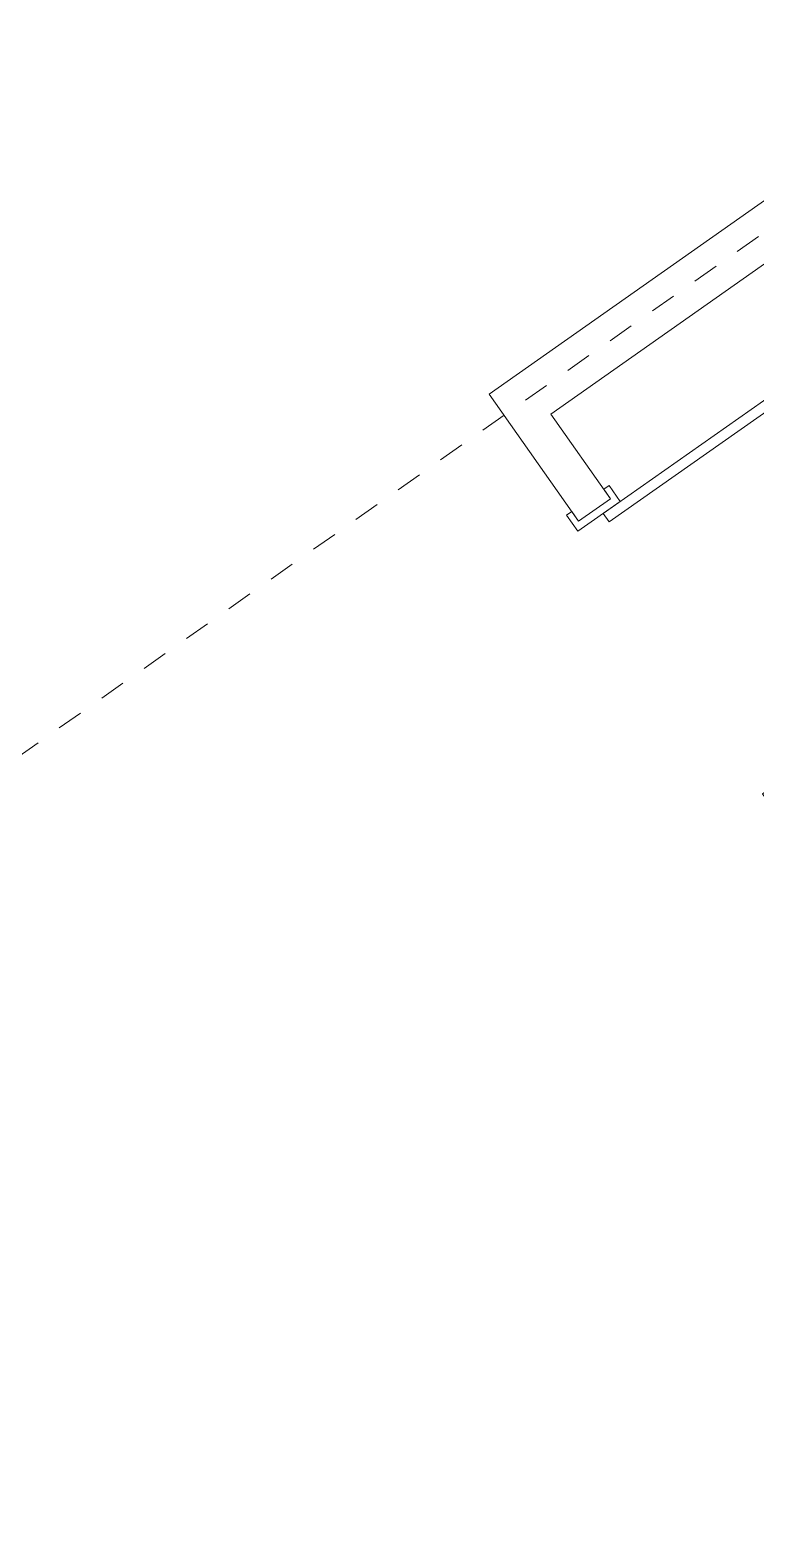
# Model space of a CAD drawing. Extents: x 274235 to 276654, y 142848 to 144425.
# Drawn here: x 276121.85 to 276124.65, y 143184.59 to 143190.4 of the extents above; entities that cross this region are included whole.
import ezdxf

# ---------------------------------------------------------------- set-up
doc = ezdxf.new("R2010")
doc.units = 0
doc.header["$LTSCALE"] = 1.5
doc.linetypes.add('ACM-G-CENTER', pattern=[50.8, 31.75, -6.35, 6.35, -6.35])
doc.layers.get('0').update_dxf_attribs({"linetype": 'CONTINUOUS', "lineweight": 0})
for name, color, linetype, lineweight in [('_ACM-A-DOOR', 1, 'CONTINUOUS', 5), ('_ACM-A-GRID', 3, 'CONTINUOUS', 5), ('_ACM-A-WALL-FULL', 6, 'CONTINUOUS', 13)]:
    doc.layers.add(name, color=color, linetype=linetype, lineweight=lineweight)

# ---------------------------------------------------------------- blocks, each defined once
blk = doc.blocks.new('ACM_Door-Regular-Single - 1323_1200_ S-2217205-F5_Working')
at = {"layer": '_ACM-A-DOOR'}
for p, q in [((-695, 100), (-620, 100)), ((-695, 75), (-695, 100)), ((-650, 75), (-695, 75)), ((-650, -75), (-650, 75)), ((-620, 100), (-620, -100)), ((620, 100), (695, 100)), ((620, -100), (620, 100)), ((650, 75), (650, -75)), ((695, 75), (650, 75)), ((695, 100), (695, 75)), ((580, -1220), (580, -20)), ((580, -20), (620, -20)), ((620, -20), (620, -1219.4)), ((-695, -75), (-650, -75)), ((-695, -100), (-695, -75)), ((-620, -100), (-695, -100)), ((695, -100), (620, -100)), ((650, -75), (695, -75)), ((695, -75), (695, -100)), ((580, -1220), (620, -1219.4))]:
    blk.add_line(p, q, dxfattribs=at)
blk.add_arc((580, -20), 1200, 180, 270, dxfattribs=at)
blk = doc.blocks.new('5f0512')
at = {"layer": '_ACM-A-GRID', "linetype": 'ACM-G-CENTER'}
blk.add_line((-131854.415, 38183.7661), (-152219.0903, 17819.0909), dxfattribs=at)
at = {"layer": '_ACM-A-WALL-FULL', "lineweight": 18}
for p, q in [((-131748.349, 38431.2535), (-138430.5081, 31749.0944)), ((-138183.0207, 31713.7391), (-131606.9277, 38289.8322)), ((-138430.5081, 31749.0944), (-138006.244, 31324.8303)), ((-137900.178, 31430.8964), (-138183.0207, 31713.7391)), ((-138006.244, 31324.8303), (-137900.178, 31430.8964))]:
    blk.add_line(p, q, dxfattribs=at)
at = {"layer": '_ACM-A-DOOR', "rotation": 135.0000000000064}
blk.add_blockref('ACM_Door-Regular-Single - 1323_1200_ S-2217205-F5_Working', (-137493.5916, 30918.2439), dxfattribs=at)

msp = doc.modelspace()

# ---------------------------------------------------------------- block references
at = {"xscale": 0.0009999999999999994, "yscale": 0.001, "zscale": 0.001, "rotation": 350.1075696352769}
msp.add_blockref('5f0512', (276254.5381, 143133.9317), dxfattribs=at)

doc.saveas('drawing.dxf')
